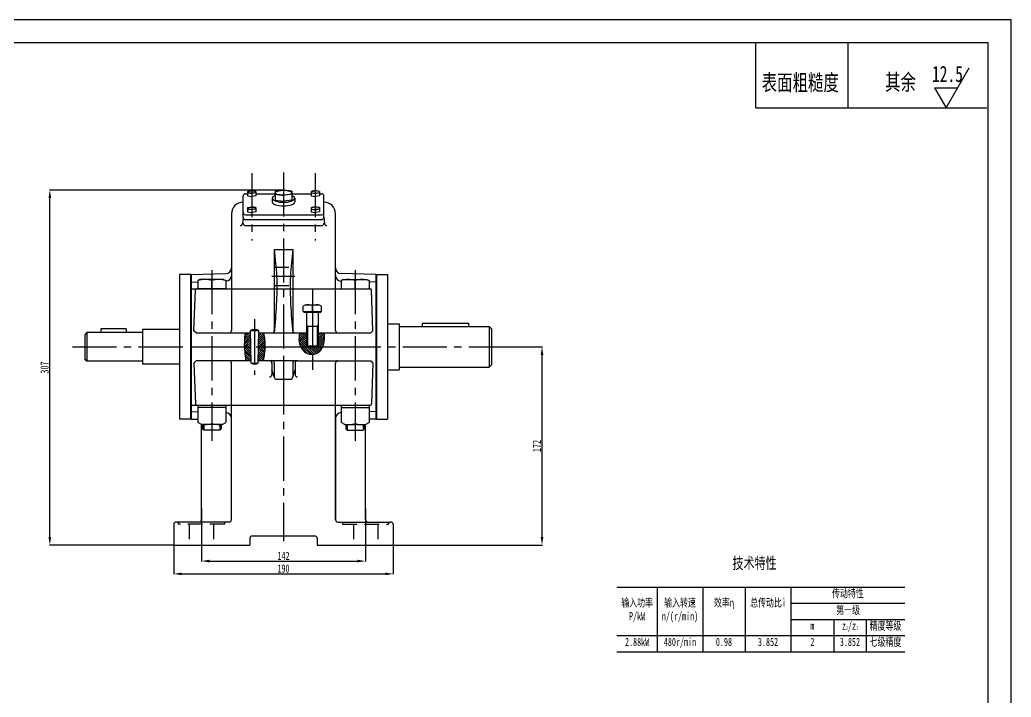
# Model space of a CAD drawing. Header units: millimetres. Extents: x -601 to 2123, y -864 to 718.
# Drawn here: x 412.3 to 841.2, y 301.1 to 594 of the extents above; entities that cross this region are included whole.
import ezdxf

# ---------------------------------------------------------------- set-up
doc = ezdxf.new("R2010")
doc.units = ezdxf.units.MM
doc.linetypes.add('CENTER2', pattern=[28.575, 19.05, -3.175, 3.175, -3.175])
doc.linetypes.add('DASHED2', pattern=[9.525, 6.35, -3.175])
for name, color, linetype in [('中心线', 10, 'CENTER2'), ('剖面层', 4, 'Continuous'), ('文字层', 7, 'Continuous'), ('标注层', 7, 'Continuous'), ('粗实线', 5, 'Continuous'), ('细实线', 7, 'Continuous'), ('虚线', 220, 'DASHED2')]:
    doc.layers.add(name, color=color, linetype=linetype)
doc.styles.add('仿宋3.5', font='', dxfattribs={"width": 0.7, "height": 3.5})
doc.styles.add('仿宋5', font='', dxfattribs={"width": 0.7, "height": 5})
doc.styles.get('仿宋3.5').set_extended_font_data('FangSong')
doc.styles.get('仿宋5').set_extended_font_data('FangSong')
doc.dimstyles.new('Scale_1_1_φ$0', dxfattribs={"dimtxt": 3.5, "dimasz": 3.5, "dimexe": 0.18, "dimexo": 0.0625, "dimgap": 0.5, "dimtad": 1, "dimtoh": 1, "dimdec": 3, "dimdsep": 46, "dimtxsty": '仿宋3.5', "dimcen": 0.09, "dimadec": 0, "dimazin": 2, "dimtp": 0.089, "dimtfac": 0.7, "dimtdec": 3, "dimtmove": 2, "dimatfit": 3, "dimfxl": 1, "dimarcsym": 0})

# ---------------------------------------------------------------- blocks, each defined once
blk = doc.blocks.new('*D7')
at = {"layer": 'Defpoints', "color": 0, "transparency": 16777216}
for p in [(490.89, 366.81), (561.89, 366.81), (561.89, 359.91)]:
    blk.add_point(p, dxfattribs=at)
at = {"layer": '标注层', "color": 0, "lineweight": -2, "transparency": 16777216}
for p, q in [((490.89, 366.74), (490.89, 359.73)), ((561.89, 366.74), (561.89, 359.73)), ((494.39, 359.91), (558.39, 359.91))]:
    blk.add_line(p, q, dxfattribs=at)
at = {"layer": '标注层', "color": 0, "transparency": 16777216}
for points in [[(494.39, 360.5), (494.39, 359.33), (490.89, 359.91)], [(558.39, 360.5), (558.39, 359.33), (561.89, 359.91)]]:
    blk.add_solid(points, dxfattribs=at)
at = {"layer": '标注层', "color": 0, "transparency": 16777216, "insert": (526.39, 362.16), "char_height": 3.5, "attachment_point": 5, "style": '仿宋3.5'}
blk.add_mtext('142', dxfattribs=at)
blk = doc.blocks.new('*D8')
at = {"layer": 'Defpoints', "color": 0, "transparency": 16777216}
for p in [(478.89, 366.81), (573.89, 366.81), (573.89, 354.38)]:
    blk.add_point(p, dxfattribs=at)
at = {"layer": '标注层', "color": 0, "lineweight": -2, "transparency": 16777216}
for p, q in [((478.89, 366.74), (478.89, 354.2)), ((573.89, 366.74), (573.89, 354.2)), ((482.39, 354.38), (570.39, 354.38))]:
    blk.add_line(p, q, dxfattribs=at)
at = {"layer": '标注层', "color": 0, "transparency": 16777216}
for points in [[(482.39, 354.96), (482.39, 353.8), (478.89, 354.38)], [(570.39, 354.96), (570.39, 353.8), (573.89, 354.38)]]:
    blk.add_solid(points, dxfattribs=at)
at = {"layer": '标注层', "color": 0, "transparency": 16777216, "insert": (526.39, 356.65), "char_height": 3.5, "attachment_point": 5, "style": '仿宋3.5'}
blk.add_mtext('190', dxfattribs=at)
blk = doc.blocks.new('*D9')
at = {"layer": 'Defpoints', "color": 0, "transparency": 16777216}
for p in [(425.31, 520.39), (526.39, 520.39), (478.89, 366.81)]:
    blk.add_point(p, dxfattribs=at)
at = {"layer": '标注层', "color": 0, "lineweight": -2, "transparency": 16777216}
for p, q in [((526.32, 520.39), (425.13, 520.39)), ((425.31, 370.31), (425.31, 516.89)), ((478.82, 366.81), (425.13, 366.81))]:
    blk.add_line(p, q, dxfattribs=at)
at = {"layer": '标注层', "color": 0, "transparency": 16777216}
for points in [[(424.72, 516.89), (425.89, 516.89), (425.31, 520.39)], [(424.72, 370.31), (425.89, 370.31), (425.31, 366.81)]]:
    blk.add_solid(points, dxfattribs=at)
at = {"layer": '标注层', "color": 0, "transparency": 16777216, "insert": (423.04, 443.6), "char_height": 3.5, "attachment_point": 5, "rotation": 90, "style": '仿宋3.5'}
blk.add_mtext('307', dxfattribs=at)
blk = doc.blocks.new('*D12')
at = {"layer": 'Defpoints', "color": 0, "transparency": 16777216}
for p in [(623.8, 452.57), (638.24, 452.57), (573.89, 366.81)]:
    blk.add_point(p, dxfattribs=at)
at = {"layer": '标注层', "color": 0, "lineweight": -2, "transparency": 16777216}
for p, q in [((623.86, 452.57), (638.42, 452.57)), ((638.24, 370.31), (638.24, 449.07)), ((573.95, 366.81), (638.42, 366.81))]:
    blk.add_line(p, q, dxfattribs=at)
at = {"layer": '标注层', "color": 0, "transparency": 16777216}
for points in [[(637.66, 449.07), (638.82, 449.07), (638.24, 452.57)], [(637.66, 370.31), (638.82, 370.31), (638.24, 366.81)]]:
    blk.add_solid(points, dxfattribs=at)
at = {"layer": '标注层', "color": 0, "transparency": 16777216, "insert": (635.97, 409.69), "char_height": 3.5, "attachment_point": 5, "rotation": 90, "style": '仿宋3.5'}
blk.add_mtext('172', dxfattribs=at)

msp = doc.modelspace()

# ---------------------------------------------------------------- hatches: boundary and pattern name
at = {"layer": '剖面层'}
h = msp.add_hatch(dxfattribs=at)
h.set_pattern_fill('ANSI31', color=256, scale=5)
h.set_pattern_definition([(45, (-195.23667, 973.1124), (-0.44194174, 0.44194174), [])])
edge = h.paths.add_edge_path()
edge.add_line((512.1236, 458.5658), (509.7728, 458.5658))
edge.add_spline(control_points=[(509.7728, 458.5658), (509.6306, 457.2171), (509.4198, 455.2174), (509.4401, 453.2171), (509.4652, 452.5658)], knot_values=[0, 0, 0, 0, 8.1180337, 12.03697445, 12.03697445, 12.03697445, 12.03697445], degree=3, periodic=0)
edge.add_line((509.4652, 452.5658), (512.2436, 452.5658))
edge.add_line((512.2436, 452.5658), (512.1236, 458.5658))
edge = h.paths.add_edge_path()
edge.add_spline(control_points=[(518.3756, 452.5658), (518.4196, 454.5606), (518.1133, 456.5632), (517.807, 458.5658)], knot_values=[0, 0, 0, 0, 12.05376033, 12.05376033, 12.05376033, 12.05376033], degree=3, periodic=0)
edge.add_line((517.807, 458.5658), (515.6476, 458.5658))
edge.add_line((515.6476, 458.5658), (515.5276, 452.5658))
edge.add_line((515.5276, 452.5658), (518.3756, 452.5658))
edge = h.paths.add_edge_path()
edge.add_line((536.3856, 458.5658), (533.365, 458.5658))
edge.add_spline(control_points=[(533.365, 458.5658), (533.1771, 457.3054), (532.8792, 455.3061), (533.5023, 453.2641), (533.8442, 452.5658)], knot_values=[0, 0, 0, 0, 7.60642281, 12.06598623, 12.06598623, 12.06598623, 12.06598623], degree=3, periodic=0)
edge.add_line((533.8442, 452.5658), (536.3856, 452.5658))
edge.add_line((536.3856, 452.5658), (536.3856, 458.5658))
edge = h.paths.add_edge_path()
edge.add_spline(control_points=[(543.3523, 452.5658), (543.709, 453.3573), (544.222, 455.412), (544.0997, 457.4112), (544.0291, 458.5658)], knot_values=[35.95414987, 35.95414987, 35.95414987, 35.95414987, 41.04908807, 48.01353974, 48.01353974, 48.01353974, 48.01353974], degree=3, periodic=0)
edge.add_line((544.0291, 458.5658), (541.3856, 458.5658))
edge.add_line((541.3856, 458.5658), (541.3856, 452.5658))
edge.add_line((541.3856, 452.5658), (543.3523, 452.5658))
h = msp.add_hatch(dxfattribs=at)
h.set_pattern_fill('ANSI31', color=256, scale=5, angle=90)
h.set_pattern_definition([(135, (-195.23667, 973.1124), (-0.44194174, -0.44194174), [])])
edge = h.paths.add_edge_path()
edge.add_line((512.2436, 452.5658), (509.4652, 452.5658))
edge.add_spline(control_points=[(509.4652, 452.5658), (509.5422, 450.5661), (509.7935, 448.5659), (510.0447, 446.5658)], knot_values=[12.03697445, 12.03697445, 12.03697445, 12.03697445, 24.06967674, 24.06967674, 24.06967674, 24.06967674], degree=3, periodic=0)
edge.add_line((510.0447, 446.5658), (512.3636, 446.5658))
edge.add_line((512.3636, 446.5658), (512.2436, 452.5658))
edge = h.paths.add_edge_path()
edge.add_spline(control_points=[(517.5351, 446.5658), (517.9333, 448.5631), (518.3314, 450.5605), (518.3756, 452.5658)], knot_values=[0, 0, 0, 0, 12.1171682, 12.1171682, 12.1171682, 12.1171682], degree=3, periodic=0)
edge.add_line((518.3756, 452.5658), (515.5276, 452.5658))
edge.add_line((515.5276, 452.5658), (515.4076, 446.5658))
edge.add_line((515.4076, 446.5658), (517.5351, 446.5658))
edge = h.paths.add_edge_path()
edge.add_line((538.8856, 452.5658), (536.7606, 452.5658))
edge.add_line((536.7606, 452.5658), (533.8442, 452.5658))
edge.add_spline(control_points=[(533.8442, 452.5658), (534.3643, 451.5037), (535.7938, 449.7931), (537.9266, 449.2618), (538.8856, 449.3192)], knot_values=[12.06598623, 12.06598623, 12.06598623, 12.06598623, 18.8487845, 24.52159994, 24.52159994, 24.52159994, 24.52159994], degree=3, periodic=0)
edge.add_line((538.8856, 449.3192), (538.8856, 452.5658))
edge = h.paths.add_edge_path()
edge.add_spline(control_points=[(538.8856, 449.3192), (540.0544, 449.3892), (541.9568, 450.2403), (543.0359, 451.8638), (543.3523, 452.5658)], knot_values=[24.52159994, 24.52159994, 24.52159994, 24.52159994, 31.43530696, 35.95414987, 35.95414987, 35.95414987, 35.95414987], degree=3, periodic=0)
edge.add_line((543.3523, 452.5658), (538.8856, 452.5658))
edge.add_line((538.8856, 452.5658), (538.8856, 449.3192))

# ---------------------------------------------------------------- linework, layer by layer
at = {"layer": '中心线'}
for p, q in [((512.6356, 527.748), (512.6356, 498.5891)), ((526.3856, 528.0245), (526.3856, 368.4767)), ((540.1356, 527.748), (540.1356, 498.5891)), ((495.3856, 485.693), (495.3856, 411.9134)), ((557.3856, 485.693), (557.3856, 411.9134)), ((521.3856, 483.0658), (531.3508, 483.0658)), ((538.8856, 477.7188), (538.8856, 442.5658)), ((513.8856, 464.6111), (513.8856, 440.5205)), ((435.1633, 452.5658), (623.7958, 452.5658)), ((490.8856, 382.7161), (490.8856, 364.1627)), ((561.8856, 382.7161), (561.8856, 364.1627))]:
    msp.add_line(p, q, dxfattribs=at)
at = {"layer": '文字层'}
for p, q in [((670.6301, 348.6844), (795.2121, 348.6844)), ((688.0935, 348.6844), (688.0935, 320.6844)), ((707.7493, 348.6844), (707.7493, 320.6844)), ((726.1172, 348.6844), (726.1172, 320.6844)), ((745.8663, 348.6844), (745.8663, 320.6844)), ((745.8663, 341.6844), (795.2121, 341.6844)), ((745.8663, 334.6844), (795.2121, 334.6844)), ((764.4514, 334.6844), (764.4514, 320.6844)), ((778.4077, 334.6844), (778.4077, 320.6844)), ((670.6301, 327.6844), (795.2121, 327.6844)), ((670.6301, 320.6844), (795.2121, 320.6844))]:
    msp.add_line(p, q, dxfattribs=at)
at = {"layer": '粗实线'}
for p, q in [((831.1792, 584), (25.1792, 584)), ((730.718, 555.9058), (730.718, 584)), ((770.718, 555.9058), (770.718, 584)), ((831.1792, 10), (831.1792, 584)), ((730.718, 555.9058), (830.718, 555.9058)), ((510.8381, 519.8226), (512.6356, 520.0829)), ((510.8381, 519.8226), (510.8381, 519.1726)), ((510.8381, 519.1726), (510.8381, 517.9201)), ((510.8381, 519.1726), (512.6356, 518.9123)), ((514.4331, 519.8226), (512.6356, 520.0829)), ((514.4331, 519.1726), (512.6356, 518.9123)), ((512.6356, 518.9123), (512.6356, 517.6598)), ((514.4331, 519.8226), (514.4331, 517.9201)), ((522.7906, 519.8725), (526.3856, 520.3931)), ((522.7906, 519.8725), (522.7906, 518.5725)), ((529.9806, 519.8725), (526.3856, 520.3931)), ((529.9806, 519.8725), (529.9806, 516.0675)), ((538.3381, 519.8226), (540.1356, 520.0829)), ((538.3381, 519.8226), (538.3381, 517.9201)), ((538.3381, 519.1726), (540.1356, 518.9123)), ((541.9331, 519.8226), (540.1356, 520.0829)), ((541.9331, 519.1726), (540.1356, 518.9123)), ((540.1356, 518.9123), (540.1356, 517.6598)), ((541.9331, 519.8226), (541.9331, 519.1726)), ((541.9331, 519.1726), (541.9331, 517.9201)), ((508.8856, 508.6322), (508.8856, 517.7719)), ((509.8856, 518.7719), (510.8381, 518.7719)), ((510.8381, 517.9201), (512.6356, 517.6598)), ((514.4331, 517.9201), (512.6356, 517.6598)), ((514.4331, 518.7719), (522.7906, 518.7719)), ((521.5289, 516.8254), (521.5289, 515.2344)), ((522.7906, 518.5725), (522.7906, 516.0675)), ((522.7906, 518.5725), (526.3856, 518.0519)), ((522.7906, 516.0675), (526.3856, 515.5469)), ((529.9806, 518.5725), (526.3856, 518.0519)), ((526.3856, 518.0519), (526.3856, 515.5469)), ((529.9806, 516.0675), (526.3856, 515.5469)), ((529.9806, 518.7719), (538.3381, 518.7719)), ((531.2422, 516.8254), (531.2422, 515.2344)), ((538.3381, 517.9201), (540.1356, 517.6598)), ((541.9331, 517.9201), (540.1356, 517.6598)), ((541.9331, 518.7719), (542.8856, 518.7719)), ((543.8856, 508.6322), (543.8856, 517.7719)), ((510.8381, 512.8275), (512.6356, 513.0878)), ((510.8381, 512.8275), (510.8381, 512.1775)), ((510.8381, 512.1775), (510.8381, 510.925)), ((510.8381, 512.1775), (512.6356, 511.9172)), ((510.8381, 510.925), (512.6356, 510.6647)), ((514.4331, 512.8275), (512.6356, 513.0878)), ((514.4331, 512.1775), (512.6356, 511.9172)), ((512.6356, 511.9172), (512.6356, 510.6647)), ((514.4331, 510.925), (512.6356, 510.6647)), ((514.4331, 512.8275), (514.4331, 510.925)), ((538.3381, 512.8275), (540.1356, 513.0878)), ((538.3381, 512.8275), (538.3381, 510.925)), ((538.3381, 512.1775), (540.1356, 511.9172)), ((538.3381, 510.925), (540.1356, 510.6647)), ((541.9331, 512.8275), (540.1356, 513.0878)), ((541.9331, 512.1775), (540.1356, 511.9172)), ((540.1356, 511.9172), (540.1356, 510.6647)), ((541.9331, 510.925), (540.1356, 510.6647)), ((541.9331, 512.8275), (541.9331, 512.1775)), ((541.9331, 512.1775), (541.9331, 510.925)), ((503.8856, 510.1518), (503.8856, 459.5658)), ((508.8856, 508.6322), (508.6491, 505.9285)), ((509.8856, 509.6829), (542.8856, 509.6829)), ((509.8856, 507.6322), (542.8856, 507.6322)), ((543.8856, 508.6322), (544.1221, 505.9285)), ((548.8856, 459.5658), (548.8856, 510.1518)), ((509.8856, 505.0157), (542.8856, 505.0157)), ((522.3856, 494.7201), (522.3856, 459.5658)), ((522.3856, 494.7201), (530.3856, 494.7201)), ((530.3856, 494.7201), (530.3856, 459.5658)), ((481.3856, 483.8158), (481.3856, 421.3158)), ((486.3856, 483.8158), (481.3856, 483.8158)), ((486.1856, 483.8158), (486.1856, 421.3158)), ((486.3856, 483.8158), (501.457, 484.2464)), ((486.3856, 483.8158), (486.3856, 421.3158)), ((486.3856, 480.5658), (489.3856, 480.6515)), ((490.2705, 481.7188), (489.3856, 481.2079)), ((489.3856, 481.2079), (489.3856, 477.7188)), ((500.5007, 481.7188), (490.2705, 481.7188)), ((495.3856, 477.7188), (495.3856, 481.2079)), ((500.5007, 481.7188), (501.3856, 481.2079)), ((501.3856, 481.2079), (501.3856, 477.7188)), ((501.3856, 480.9944), (501.457, 480.9964)), ((501.3856, 480.9944), (501.457, 480.9964)), ((566.3856, 483.8158), (551.3142, 484.2464)), ((551.3856, 480.9944), (551.3142, 480.9964)), ((552.2705, 481.7188), (551.3856, 481.2079)), ((551.3856, 481.2079), (551.3856, 477.7188)), ((552.2705, 481.7188), (562.5007, 481.7188)), ((557.3856, 477.7188), (557.3856, 481.2079)), ((562.5007, 481.7188), (563.3856, 481.2079)), ((563.3856, 481.2079), (563.3856, 477.7188)), ((566.3856, 480.5658), (563.3856, 480.6515)), ((566.3856, 483.8158), (566.3856, 421.3158)), ((566.3856, 483.8158), (571.3856, 483.8158)), ((566.5856, 483.8158), (566.5856, 421.3158)), ((571.3856, 483.8158), (571.3856, 421.3158)), ((486.1856, 477.7188), (563.9051, 477.7188)), ((487.6639, 459.565), (488.3665, 477.2386)), ((501.3856, 477.7188), (489.3856, 477.7188)), ((548.8856, 477.7188), (563.9051, 477.7188)), ((551.3856, 477.7188), (563.3856, 477.7188)), ((563.3856, 477.7188), (563.9051, 477.7188)), ((565.1073, 459.565), (564.4047, 477.2386)), ((535.8897, 470.7669), (534.8856, 470.1872)), ((534.8856, 467.8158), (534.8856, 470.1872)), ((534.8856, 467.8158), (542.8856, 467.8158)), ((535.2356, 467.8158), (535.2356, 467.5658)), ((535.2356, 467.5658), (542.5356, 467.5658)), ((535.8878, 470.7658), (541.8834, 470.7658)), ((536.3856, 467.5658), (536.3856, 452.5658)), ((538.8856, 467.8158), (538.8856, 470.4704)), ((538.8856, 467.5658), (538.8856, 452.5658)), ((541.3856, 467.5658), (541.3856, 452.5658)), ((541.8815, 470.7669), (542.8856, 470.1872)), ((542.5356, 467.8158), (542.5356, 467.5658)), ((542.8856, 467.8158), (542.8856, 470.1872)), ((458.3856, 460.3158), (447.3856, 460.3158)), ((447.3856, 460.3158), (447.3856, 458.8158)), ((458.3856, 460.3158), (458.3856, 458.8158)), ((481.3856, 460.0658), (465.3856, 460.0658)), ((465.3856, 460.0658), (465.3856, 445.0658)), ((488.6241, 458.5658), (487.6639, 459.565)), ((512.3856, 445.4658), (512.1016, 459.6658)), ((512.1016, 459.6658), (515.6696, 459.6658)), ((515.3856, 445.4658), (515.6696, 459.6658)), ((536.7606, 461.5658), (536.3856, 461.9408)), ((536.3856, 461.5658), (541.3856, 461.5658)), ((536.7606, 461.5658), (536.7606, 452.5658)), ((541.0106, 461.5658), (541.3856, 461.9408)), ((541.0106, 461.5658), (541.0106, 452.5658)), ((564.1471, 458.5658), (565.1073, 459.565)), ((571.3856, 462.5658), (576.3856, 462.5658)), ((576.3856, 462.5658), (576.3856, 442.5658)), ((576.3856, 461.3158), (615.3856, 461.3158)), ((586.3856, 462.8158), (586.3856, 461.3158)), ((586.3856, 462.8158), (606.3856, 462.8158)), ((606.3856, 462.8158), (606.3856, 461.3158)), ((615.3856, 461.3158), (615.3856, 443.8158)), ((615.3856, 461.3158), (616.3856, 460.3158)), ((616.3856, 460.3158), (616.3856, 444.8158)), ((441.3856, 458.8158), (440.3856, 457.8158)), ((440.3856, 457.8158), (440.3856, 447.3158)), ((465.3856, 458.8158), (441.3856, 458.8158)), ((441.3856, 458.8158), (441.3856, 446.3158)), ((488.6241, 458.5658), (512.1236, 458.5658)), ((515.6476, 458.5658), (518.1476, 458.5658)), ((518.1476, 458.5658), (536.3856, 458.5658)), ((541.3856, 458.5658), (564.1471, 458.5658)), ((486.3856, 452.5658), (512.2436, 452.5658)), ((515.5276, 452.5658), (566.3856, 452.5658)), ((536.3856, 452.9408), (541.3856, 452.9408)), ((536.7606, 452.5658), (536.3856, 452.9408)), ((536.7606, 452.5658), (541.0106, 452.5658)), ((541.0106, 452.5658), (541.3856, 452.9408)), ((441.3856, 446.3158), (440.3856, 447.3158)), ((465.3856, 446.3158), (441.3856, 446.3158)), ((488.6241, 446.5658), (487.6639, 445.5666)), ((512.3636, 446.5658), (488.6241, 446.5658)), ((517.9076, 446.5658), (515.4076, 446.5658)), ((532.3856, 446.5658), (517.9076, 446.5658)), ((526.3856, 446.5658), (526.3856, 438.5658)), ((532.3856, 446.5658), (564.1471, 446.5658)), ((564.1471, 446.5658), (565.1073, 445.5666)), ((481.3856, 445.0658), (465.3856, 445.0658)), ((487.6639, 445.5666), (488.3665, 427.893)), ((503.8856, 377.8073), (503.8856, 445.5658)), ((512.3856, 445.4658), (515.3856, 445.4658)), ((521.3856, 445.5658), (521.3856, 440.5658)), ((522.3856, 439.5658), (521.3856, 442.5658)), ((522.3856, 445.5658), (522.3856, 439.5658)), ((530.3856, 445.5658), (530.3856, 439.5658)), ((530.3856, 439.5658), (531.3856, 442.5658)), ((531.3856, 445.5658), (531.3856, 440.5658)), ((548.8856, 377.8073), (548.8856, 445.5658)), ((565.1073, 445.5666), (564.4047, 427.893)), ((571.3856, 442.5658), (576.3856, 442.5658)), ((576.3856, 443.8158), (615.3856, 443.8158)), ((615.3856, 443.8158), (616.3856, 444.8158)), ((523.3856, 438.5658), (529.3856, 438.5658)), ((486.3856, 427.4128), (563.9051, 427.4128)), ((486.3856, 424.5658), (489.3856, 424.4801)), ((489.3356, 427.4128), (489.3356, 426.3628)), ((501.4356, 426.3628), (489.3356, 426.3628)), ((489.3856, 426.3628), (489.3856, 419.8288)), ((495.3856, 426.3628), (495.3856, 419.4737)), ((501.3856, 426.3628), (501.3856, 419.8288)), ((501.4356, 427.4128), (501.4356, 426.3628)), ((551.3356, 427.4128), (551.3356, 426.3628)), ((551.3356, 427.4128), (563.4356, 427.4128)), ((551.3356, 426.3628), (563.4356, 426.3628)), ((551.3856, 426.3628), (551.3856, 419.8288)), ((557.3856, 426.3628), (557.3856, 419.4737)), ((557.3856, 426.3628), (557.3856, 419.4737)), ((563.3856, 426.3628), (563.3856, 419.8288)), ((566.3856, 424.5658), (563.3856, 424.4801)), ((563.4356, 427.4128), (563.4356, 426.3628)), ((486.3856, 421.3158), (481.3856, 421.3158)), ((486.3856, 421.3158), (489.3856, 421.2301)), ((501.3856, 424.1372), (501.457, 424.1352)), ((548.8856, 421.6362), (548.8856, 377.8073)), ((551.3856, 424.1372), (551.3142, 424.1352)), ((566.3856, 421.3158), (563.3856, 421.2301)), ((566.3856, 421.3158), (571.3856, 421.3158)), ((490.8856, 418.9628), (489.3856, 419.8288)), ((490.8856, 377.8073), (490.8856, 418.9628)), ((499.8856, 418.9628), (490.8856, 418.9628)), ((491.3856, 418.9628), (491.3856, 417.0628)), ((491.9856, 416.4628), (491.3856, 417.0628)), ((491.9856, 418.9628), (491.9856, 416.4628)), ((498.7856, 416.4628), (491.9856, 416.4628)), ((498.7856, 418.9628), (498.7856, 416.4628)), ((498.7856, 416.4628), (499.3856, 417.0628)), ((499.3856, 418.9628), (499.3856, 417.0628)), ((499.8856, 418.9628), (501.3856, 419.8288)), ((552.8856, 418.9628), (551.3856, 419.8288)), ((552.8856, 418.9628), (561.8856, 418.9628)), ((553.3856, 418.9628), (553.3856, 417.0628)), ((553.9856, 416.4628), (553.3856, 417.0628)), ((553.9856, 418.9628), (553.9856, 416.4628)), ((553.9856, 416.4628), (560.7856, 416.4628)), ((560.7856, 418.9628), (560.7856, 416.4628)), ((560.7856, 416.4628), (561.3856, 417.0628)), ((561.3856, 418.9628), (561.3856, 417.0628)), ((561.8856, 418.9628), (563.3856, 419.8288)), ((561.8856, 377.8073), (561.8856, 418.9628)), ((478.8856, 375.8073), (478.8856, 366.8073)), ((489.8856, 376.8073), (479.8856, 376.8073)), ((502.8856, 376.8073), (489.8856, 376.8073)), ((549.8856, 376.8073), (562.8856, 376.8073)), ((562.8856, 376.8073), (572.8856, 376.8073)), ((573.8856, 375.8073), (573.8856, 366.8073)), ((511.8856, 369.8073), (511.8856, 366.8073)), ((512.8856, 370.8073), (539.8856, 370.8073)), ((540.8856, 369.8073), (540.8856, 366.8073)), ((478.8856, 366.8073), (511.8856, 366.8073)), ((540.8856, 366.8073), (573.8856, 366.8073))]:
    msp.add_line(p, q, dxfattribs=at)
for centre, radius, start, end in [((508.8856, 510.1518), 5, 90, 180), ((509.8856, 517.7719), 1, 90, 180), ((542.8856, 517.7719), 1, 0, 90), ((543.8856, 510.1518), 5, 0, 90), ((509.8856, 510.6829), 1, 180, 270), ((542.8856, 510.6829), 1, 270, 0), ((509.8856, 508.6322), 1, 180, 270), ((542.8856, 508.6322), 1, 270, 0), ((507.6529, 506.0157), 1, 270, 355), ((509.8856, 506.0157), 1, 180, 270), ((542.8856, 506.0157), 1, 270, 0), ((545.1183, 506.0157), 1, 185, 270), ((501.3856, 486.7454), 2.5, 271.636577, 0), ((551.3856, 486.7454), 2.5, 180, 268.363423), ((492.3856, 472.6549), 9.0639, 70.671439, 109.328561), ((498.3856, 472.6549), 9.0639, 70.671439, 109.328561), ((501.3856, 483.4954), 2.5, 271.636577, 0), ((551.3856, 483.4954), 2.5, 180, 268.363423), ((554.3856, 472.6549), 9.0639, 70.671439, 109.328561), ((560.3856, 472.6549), 9.0639, 70.671439, 109.328561), ((488.8661, 477.2188), 0.5, 90, 177.723306), ((563.9051, 477.2188), 0.5, 2.276694, 90), ((536.8856, 463.8468), 6.919, 73.198323, 99.740191), ((540.8856, 463.8468), 6.919, 80.259809, 106.801677), ((502.8856, 459.5658), 1, 270, 0), ((513.8856, 455.8875), 4.1783, 64.72484, 115.27516), ((521.3856, 459.5658), 1, 270, 0), ((531.3856, 459.5658), 1, 180, 270), ((549.8856, 459.5658), 1, 180, 270), ((502.8856, 445.5658), 1, 0, 90), ((520.3856, 445.5658), 1, 0, 90), ((521.3856, 445.5658), 1, 0, 90), ((531.3856, 445.5658), 1, 90, 180), ((532.3856, 445.5658), 1, 90, 180), ((549.8856, 445.5658), 1, 90, 180), ((513.8856, 448.0783), 3.0125, 240.137166, 299.862834), ((520.3856, 440.5658), 1, 270, 0), ((523.3856, 439.5658), 1, 180, 270), ((529.3856, 439.5658), 1, 270, 0), ((532.3856, 440.5658), 1, 180, 270), ((488.8661, 427.9128), 0.5, 182.276694, 270), ((563.9051, 427.9128), 0.5, 270, 357.723306), ((501.3856, 421.6362), 2.5, 0, 88.363423), ((551.3856, 421.6362), 2.5, 91.636577, 180), ((492.3856, 428.0267), 9.0639, 258.418942, 289.328561), ((498.3856, 428.0267), 9.0639, 250.671439, 281.581058), ((554.3856, 428.0267), 9.0639, 258.418942, 289.328561), ((560.3856, 428.0267), 9.0639, 250.671439, 281.581058), ((489.8856, 377.8073), 1, 270, 0), ((502.8856, 377.8073), 1, 270, 0), ((549.8856, 377.8073), 1, 180, 270), ((562.8856, 377.8073), 1, 180, 270), ((479.8856, 375.8073), 1, 90, 180), ((572.8856, 375.8073), 1, 0, 90), ((512.8856, 369.8073), 1, 90, 180), ((539.8856, 369.8073), 1, 0, 90)]:
    msp.add_arc(centre, radius, start, end, dxfattribs=at)
for centre, major_axis in [((512.6356, 519.4976), (-1.7975, 0)), ((526.3856, 519.2225), (-3.595, 0)), ((512.6356, 512.5025), (-1.7975, 0))]:
    msp.add_ellipse(centre, major_axis=major_axis, ratio=0.29166973, dxfattribs=at)
at = {"layer": '粗实线', "extrusion": (0, 0, -1)}
for centre in [(540.1356, 519.4976), (540.1356, 512.5025)]:
    msp.add_ellipse(centre, major_axis=(1.7975, 0), ratio=0.29166973, dxfattribs=at)
at = {"layer": '粗实线'}
for centre, start_param, end_param in [((526.3856, 516.8254), 5.54578913, 10.16217414), ((526.3856, 515.2344), 6.28318531, 9.42477796)]:
    msp.add_ellipse(centre, major_axis=(-4.8567, 0), ratio=0.35814157, start_param=start_param, end_param=end_param, dxfattribs=at)
for points in [[(522.3856, 494.7201), (523.3856, 483.0658), (522.3856, 458.5658)], [(530.3856, 494.7201), (529.3856, 483.0658), (530.3856, 458.5658)], [(509.7728, 458.5658), (509.4514, 454.5195), (510.0447, 446.5658)], [(517.807, 458.5658), (518.3756, 452.5658), (517.5351, 446.5658)], [(533.365, 458.5658), (533.1675, 454.7677), (536.1297, 449.9904), (538.8856, 449.3192), (542.0542, 450.7011), (544.0291, 455.0836), (544.0291, 458.5658)]]:
    msp.add_spline(points, degree=3, dxfattribs=at)
at = {"layer": '细实线'}
for p, q in [((841.1792, 594), (0.1792, 594)), ((841.1792, 0), (841.1792, 594)), ((813.0482, 555.9058), (823.0482, 573.2263)), ((813.0482, 555.9058), (823.0482, 573.2263)), ((808.0482, 564.5661), (813.0482, 555.9058)), ((808.0482, 564.5661), (813.0482, 555.9058)), ((808.0482, 564.5661), (818.0482, 564.5661))]:
    msp.add_line(p, q, dxfattribs=at)
at = {"layer": '虚线'}
for p, q in [((522.3856, 487.0658), (530.3856, 487.0658)), ((522.3856, 479.0658), (530.3856, 479.0658)), ((480.8856, 376.8073), (480.8856, 375.8073)), ((500.8856, 375.8073), (480.8856, 375.8073)), ((485.6356, 375.8073), (485.6356, 366.8073)), ((496.1356, 375.8073), (496.1356, 366.8073)), ((500.8856, 376.8073), (500.8856, 375.8073)), ((551.8856, 376.8073), (551.8856, 375.8073)), ((551.8856, 375.8073), (571.8856, 375.8073)), ((556.6356, 375.8073), (556.6356, 366.8073)), ((567.1356, 375.8073), (567.1356, 366.8073)), ((571.8856, 376.8073), (571.8856, 375.8073))]:
    msp.add_line(p, q, dxfattribs=at)

# ---------------------------------------------------------------- texts
at = {"layer": '文字层', "style": '仿宋3.5', "width": 0.7}
msp.add_text('表面粗糙度', height=7, dxfattribs=at).set_placement((733.2243, 563.3725))
at = {"layer": '文字层', "attachment_point": 1}
for s, insert, char_height, width, style in [('{\\fSimSun|b0|i0|c134|p2;技术特性}', (720.606, 361.5435), 5, 21.413101, '仿宋5'), ('\\pxqc;{\\fSimSun|b0|i0|c134|p2;传动特性}', (745.8663, 347.6844), 3.5, 49.345891, '仿宋3.5'), ('\\pxqc;{\\fSimSun|b0|i0|c134|p2;输入功率}\\PP/kW', (670.6301, 343.6844), 3.5, 17.463392, '仿宋3.5'), ('\\pxqc;{\\fSimSun|b0|i0|c134|p2;输入转速}\\Pn/(r/min)', (688.0935, 343.6844), 3.5, 19.655799, '仿宋3.5'), ('\\pxqc;{\\fSimSun|b0|i0|c134|p2;效率\\fArial|b0|i0|c134|p34;\\H0.9583x;η}', (707.7493, 343.6844), 3.5, 18.367852, '仿宋3.5'), ('\\pxqc;{\\fSimSun|b0|i0|c134|p2;总传动比}i', (726.1172, 343.6844), 3.5, 19.74907, '仿宋3.5'), ('{\\fSimSun|b0|i0|c134|p2;第一级}', (765.5108, 340.4733), 3.5, 16.797055, '仿宋3.5'), ('\\pxqc;{\\fSimSun|b0|i0|c134|p2;m}', (745.8663, 333.6844), 3.5, 18.585185, '仿宋3.5'), ('\\pxqc;z{\\H0.42857x;2}/z{\\H0.42857x;1}', (764.4514, 333.6844), 3.5, 13.956239, '仿宋3.5'), ('\\pxqc;{\\fSimSun|b0|i0|c134|p2;精度等级}', (778.4077, 333.6844), 3.5, 16.804468, '仿宋3.5'), ('\\pxqc;2.88kW', (670.6301, 326.6844), 3.5, 17.463392, '仿宋3.5'), ('\\pxqc;480r/min', (688.0935, 326.6844), 3.5, 19.655799, '仿宋3.5'), ('\\pxqc;0.98', (707.7493, 326.6844), 3.5, 18.367852, '仿宋3.5'), ('\\pxqc;3.852', (726.1172, 326.6844), 3.5, 19.74907, '仿宋3.5'), ('\\pxqc;2', (745.8663, 326.6844), 3.5, 18.585185, '仿宋3.5'), ('\\pxqc;3.852', (764.4514, 326.6844), 3.5, 13.956239, '仿宋3.5'), ('\\pxqc;七级精度', (778.4077, 326.6844), 3.5, 16.804468, '仿宋3.5')]:
    msp.add_mtext(s, dxfattribs=dict(at, insert=insert, char_height=char_height, width=width, style=style))
at = {"layer": '细实线', "char_height": 7, "attachment_point": 1, "style": '仿宋3.5'}
for s, insert, width in [('其余', (786.6336, 570.587), 45.493942), ('12.5', (806.9556, 574.1113), 13.036342)]:
    msp.add_mtext(s, dxfattribs=dict(at, insert=insert, width=width))

# ---------------------------------------------------------------- dimensions: what is measured, and where the dimension line sits
at = {"layer": '标注层'}
for base, p1, p2, angle, text, picture, middle in [((425.3062, 520.3931), (478.8856, 366.8073), (526.3856, 520.3931), 90, '307', '*D9', (423.0362, 443.6002)), ((638.2405, 452.5658), (573.8856, 366.8073), (623.7958, 452.5658), 90, '172', '*D12', (635.9705, 409.6866)), ((573.8856, 354.3802), (478.8856, 366.8073), (573.8856, 366.8073), 0, '190', '*D8', (526.3856, 356.6502)), ((561.8856, 359.9122), (490.8856, 366.8073), (561.8856, 366.8073), 0, '142', '*D7', (526.3856, 362.1622))]:
    dim = msp.add_linear_dim(base=base, p1=p1, p2=p2, angle=angle, text=text, dimstyle='Scale_1_1_φ$0', override={"dimpost": 'φ<>'}, dxfattribs=at)
    dim.commit()
    dim.dimension.update_dxf_attribs({"geometry": picture, "text_midpoint": middle})

doc.saveas('drawing.dxf')
